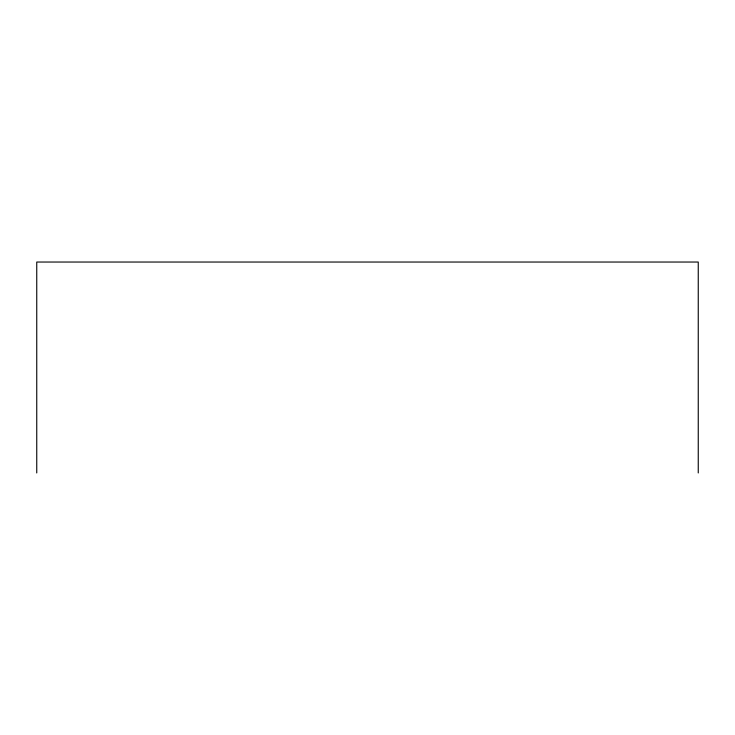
<?xml version="1.0" encoding="UTF-8"?>
<svg xmlns="http://www.w3.org/2000/svg" width="735" height="735" viewBox="0 0 735 735"><rect width="100%" height="100%" fill="white"/><g stroke="black" fill="none" stroke-linecap="round" stroke-linejoin="round"><path stroke-width="1.1" d="M698.25 472.963L698.25 262.037L36.75 262.037L36.75 472.963"/></g></svg>
